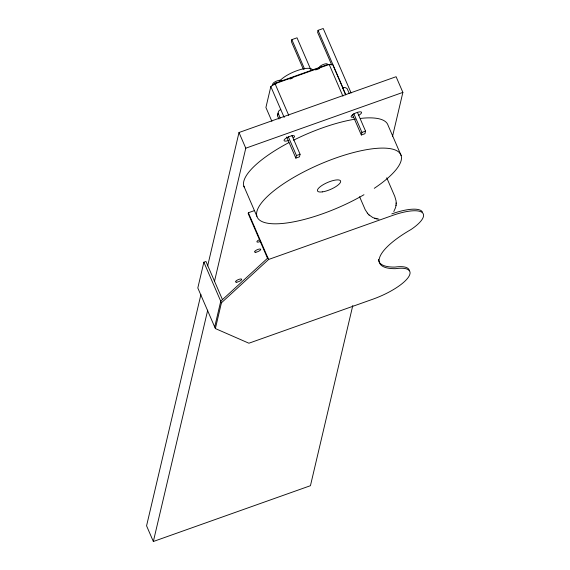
<?xml version="1.0" encoding="UTF-8"?>
<svg xmlns="http://www.w3.org/2000/svg" width="570" height="570" viewBox="0 0 570 570"><rect width="100%" height="100%" fill="white"/><g stroke="black" fill="none" stroke-linecap="round" stroke-linejoin="round"><path stroke-width="0.85" d="M393.799 211.577L395.608 207.487L396.072 204.944M396.171 203.583L396.086 200.918L394.796 196.429L386.738 177.804M396.029 205.556L396.214 202.934M222.478 299.663L205.948 261.466L203.868 262.207L197.811 287.971L215.374 328.562L248.905 343.218L372.851 299.2A36.879 11.087 -23.4 0 0 407.97 277.804A36.879 11.087 -23.4 0 0 395.601 268.662A65.016 19.551 -23.4 0 1 410.585 229.767L411.298 229.332A36.879 11.087 -23.4 0 0 422.028 212.403A36.879 11.087 -23.4 0 0 392.53 215.46L268.584 259.478L221.431 302.798L215.374 328.562M200.925 294.519L146.568 525.825L153.344 541.5L310.443 485.697L352.794 305.506M207.644 265.934L238.994 132.518L396.093 76.715L402.876 92.39L392.495 136.572M153.344 541.5L207.708 310.194M214.427 281.601L245.777 148.193L238.994 132.518M345.726 94.648L332.716 64.588L329.204 64.467L275.046 83.705L270.828 86.576L265.912 107.488L271.89 121.296M214.691 326.981L220.747 301.216L267.9 257.897L267.708 258.702L248.178 213.558L248.363 212.753L254.234 210.672M310.8 69.661L297.013 37.805L291.861 39.636L291.391 41.631L303.404 69.383M278.937 119.037L277.526 115.781L278.132 113.195A4.026 3.748 13.2 0 1 280.754 109.632M351.12 92.988L323.219 28.5L318.06 30.331L317.59 32.326L331.733 64.994M291.94 135.468L300.069 154.256L299.457 156.843L295.851 158.125L296.457 155.539L288.349 136.807M357.44 112.39L365.541 131.121L364.935 133.708L361.323 134.99L361.929 132.404L353.799 113.615M280.896 81.296L281.088 80.847A4.474 1.347 -23.4 0 0 278.189 80.52L277.127 80.869A4.474 1.347 -23.4 0 0 272.994 83.484L272.809 83.925A4.474 1.347 -23.4 0 0 273.272 84.481M272.125 85.365L275.495 83.078L327.593 64.574L330.393 64.666M289.966 79.045L292.453 78.168M315.609 69.939L319.742 68.471M245.777 148.193L402.876 92.39M296.457 155.539L300.069 154.256M361.929 132.404L365.541 131.121M368.683 214.619L372.93 217.647L378.979 219.222M374.711 218.395L377.148 219.03M359.592 196.721L365.199 209.682L367.743 213.608M367.294 213.137L369.103 215.068M401.137 155.546L388.056 125.314A78.29 23.541 -23.4 0 0 360.354 118.439M349.332 93.658L347.216 88.778A4.026 3.748 13.2 0 0 342.62 87.78M318.06 30.331L343.154 88.329M342.962 88.571L345.712 94.919M352.488 114.57L361.323 134.99M329.204 64.467L342.912 96.152M291.861 39.636L304.572 69.027M275.495 83.078L275.909 84.039M275.046 83.705L288.755 115.382M270.828 86.576L284.188 117.441M278.132 113.195L280.248 118.083M286.689 136.957L295.851 158.125M243.846 186.134L256.928 216.365M248.363 212.753L268.584 259.478M203.868 262.207L221.431 302.798M259.728 241.709A3.356 1.012 -23.4 0 1 256.949 241.88A3.356 1.012 -23.4 0 1 258.702 240.027M288.819 140.412A5.686 1.71 -23.4 0 1 284.216 139.871A5.686 1.71 -23.4 0 1 291.534 135.852A5.686 1.71 -23.4 0 1 293.593 137.79M353.329 117.249A5.686 1.71 -23.4 0 1 352.652 114.691A5.686 1.71 -23.4 0 1 360.682 111.841A5.686 1.71 -23.4 0 1 358.566 115.389M244.466 187.537A78.29 23.541 -23.4 0 1 288.819 142.635M293.507 140.227A78.29 23.541 -23.4 0 1 355.466 119.109M363.974 194.719A78.29 23.541 -23.4 0 1 256.628 214.911A78.29 23.541 -23.4 0 1 359.243 151.143A78.29 23.541 -23.4 0 1 374.262 188.321M319.606 67.965A4.474 1.347 -23.4 0 1 322.656 64.738A4.474 1.347 -23.4 0 1 327.486 64.431M277.526 115.781A4.026 3.748 13.2 0 1 278.459 113.28M279.877 80.833A18.468 5.55 -23.4 0 1 297.597 70.459A18.468 5.55 -23.4 0 1 312.339 69.683M391.839 213.871A36.879 11.087 -23.4 0 1 422.391 211.94M409.353 270.8A36.879 11.087 -23.4 0 0 394.917 267.081A65.016 19.551 -23.4 0 1 378.423 259.286M255.837 252.218A3.356 1.012 -23.4 0 0 260.725 249.532A3.356 1.012 -23.4 0 0 256.322 250.144A3.356 1.012 -23.4 0 0 255.837 252.218M236.792 282.164A3.356 1.012 -23.4 0 0 241.68 279.478A3.356 1.012 -23.4 0 0 237.277 280.098A3.356 1.012 -23.4 0 0 236.792 282.164M322.335 191.883A12.561 3.776 -23.4 0 0 340.618 181.844A12.561 3.776 -23.4 0 0 324.159 184.138A12.561 3.776 -23.4 0 0 322.335 191.883"/></g></svg>
